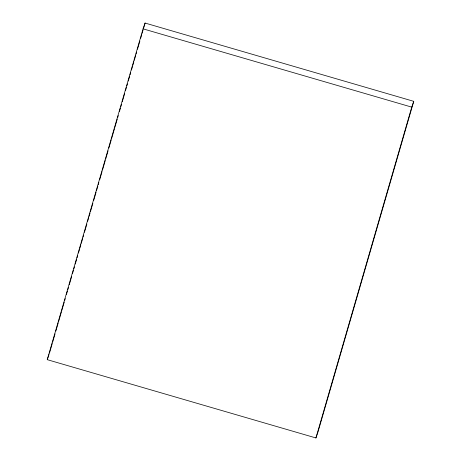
<?xml version="1.0" encoding="UTF-8"?>
<svg xmlns="http://www.w3.org/2000/svg" width="461" height="461" viewBox="0 0 461 461"><rect width="100%" height="100%" fill="white"/><g stroke="black" fill="none" stroke-linecap="round" stroke-linejoin="round"><path stroke-width="0.69" d="M47.247 359.666L143.071 28.847L145.077 23.05L413.753 101.334L317.929 432.153L315.923 437.95L47.247 359.666L49.027 354.509M49.454 353.178L52.254 343.508M52.652 342.125L55.055 333.839M55.856 331.079L58.253 322.786M58.656 321.409L61.457 311.74M61.855 310.357L64.258 302.07M64.655 300.687L65.26 298.619M66.459 294.47L67.456 291.018M67.859 289.641L68.459 287.566M69.259 284.806L71.657 276.514M72.458 273.753L73.46 270.302M73.858 268.919L74.457 266.844M75.258 264.084L76.659 259.249M77.062 257.866L77.661 255.797M78.462 253.031L79.459 249.58M79.862 248.197L80.859 244.745M81.263 243.362L82.663 238.533M83.061 237.15L83.66 235.075M84.461 232.315L86.864 224.029M87.665 221.263L88.662 217.811M89.065 216.428L90.062 212.976M90.465 211.593L92.863 203.307M93.664 200.547L96.067 192.26M96.464 190.877L97.865 186.042M98.268 184.659L98.867 182.591M99.668 179.825L102.065 171.538M102.469 170.155L105.269 160.486M105.667 159.108L108.07 150.816M108.871 148.056L111.268 139.769M111.671 138.386L114.472 128.717M114.87 127.34L117.273 119.047M117.67 117.67L118.27 115.596M119.474 111.453L120.471 108.001M120.874 106.618L121.474 104.543M122.274 101.783L124.672 93.497M125.473 90.731L126.475 87.279M126.873 85.896L127.472 83.827M128.273 81.061L129.674 76.232M130.077 74.849L130.676 72.775M131.477 70.014L132.474 66.563M132.877 65.18L133.874 61.728M134.278 60.345L135.678 55.51M136.076 54.127L136.675 52.058M137.476 49.292L139.879 41.006M140.68 38.246L141.677 34.788M142.08 33.411L143.077 29.959M143.48 28.576L145.077 23.05M315.923 437.95L411.748 107.131L413.753 101.334M143.071 28.847L411.748 107.131"/></g></svg>
